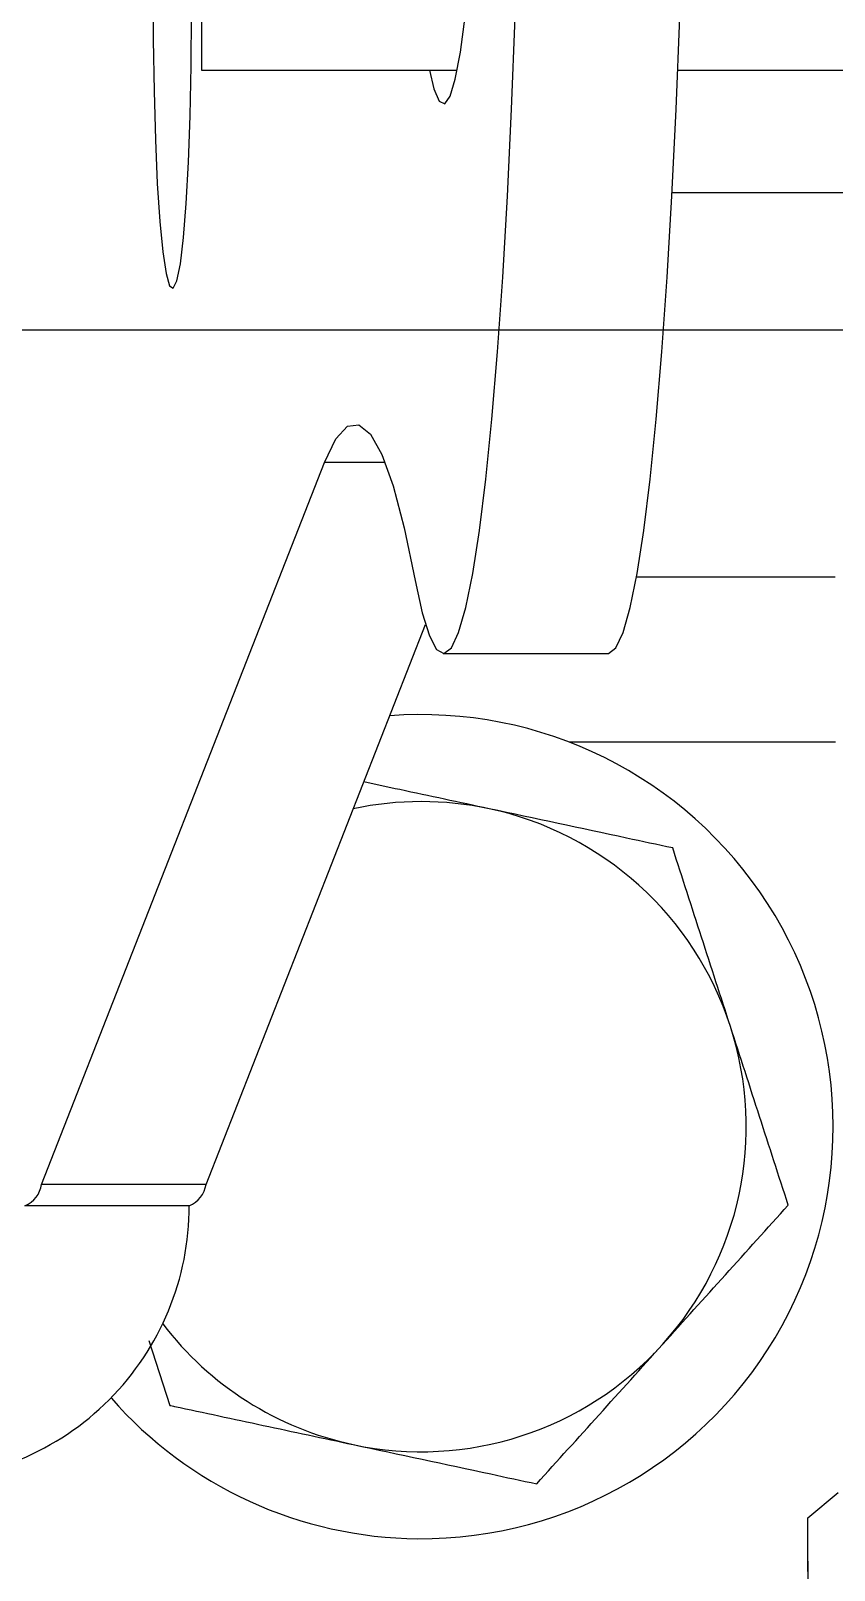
# Model space of a CAD drawing. Header units: millimetres. Extents: x -939 to 77961, y -54291 to 1503.
# Drawn here: x 12853.8 to 12883, y -10259.4 to -10203.4 of the extents above; entities that cross this region are included whole.
import ezdxf

# ---------------------------------------------------------------- set-up
doc = ezdxf.new("R2010")
doc.units = ezdxf.units.MM

# ---------------------------------------------------------------- blocks, each defined once
blk = doc.blocks.new('*U104')
at = {"color": 7, "linetype": 'Continuous', "lineweight": 25}
for p, q in [((-85, -18.543), (-85, -60.543)), ((-85, -60.543), (-75.688, -60.543)), ((-67.661, -60.543), (-35, -60.543)), ((-90.819, -101.103), (-80.516, -74.816)), ((-61.924, -79), (-69.162, -79)), ((-84.833, -101.103), (-76.845, -80.72)), ((-76.194, -81.771), (-70.208, -81.772)), ((-84.833, -101.103), (-90.819, -101.103)), ((-85.443, -101.877), (-91.429, -101.877)), ((-86.92, -106.785), (-86.156, -109.145)), ((-62.921, -113.246), (-61.822, -112.32)), ((-62.905, -117.715), (-62.921, -113.246)), ((-62.921, -115.194), (-62.921, -113.246))]:
    blk.add_line(p, q, dxfattribs=at)
at = {"color": 8, "linetype": 'Continuous', "lineweight": 25}
for p, q in [((-57, -65), (-67.866, -65)), ((-78.316, -74.816), (-80.516, -74.816)), ((-61.913, -85), (-71.615, -85))]:
    blk.add_line(p, q, dxfattribs=at)
at = {"color": 7, "linetype": 'Continuous', "lineweight": 25, "flags": 128}
for points in [[(-77.219, -79.115), (-76.964, -80.293), (-76.703, -81.132), (-76.437, -81.626), (-76.17, -81.77), (-75.902, -81.563), (-75.637, -81.007), (-75.377, -80.106), (-75.123, -78.868), (-74.879, -77.303), (-74.645, -75.425), (-74.424, -73.248), (-74.218, -70.792), (-74.029, -68.077), (-73.858, -65.125), (-73.706, -61.961), (-73.575, -58.612), (-73.465, -55.105), (-73.379, -51.47), (-73.316, -47.738), (-73.277, -43.938), (-73.263, -40.104), (-73.273, -36.268), (-73.307, -32.46)], [(-70.208, -81.772), (-70.184, -81.77), (-69.917, -81.563), (-69.652, -81.007), (-69.391, -80.106), (-69.138, -78.868), (-68.893, -77.303), (-68.66, -75.425), (-68.439, -73.248), (-68.233, -70.792), (-68.044, -68.077), (-67.872, -65.125), (-67.72, -61.961), (-67.589, -58.612), (-67.48, -55.105), (-67.394, -51.47), (-67.331, -47.738), (-67.292, -43.939), (-67.277, -40.105), (-67.287, -36.268), (-67.322, -32.46)], [(-76.699, -60.543), (-76.535, -61.22), (-76.341, -61.67), (-76.144, -61.76), (-75.948, -61.489), (-75.757, -60.862), (-75.572, -59.889), (-75.398, -58.585), (-75.236, -56.972), (-75.091, -55.077), (-74.963, -52.93), (-74.856, -50.567), (-74.77, -48.027), (-74.708, -45.352), (-74.671, -42.585), (-74.658, -39.772)], [(-86.746, -56.825), (-86.753, -57.537), (-86.753, -59.438), (-86.728, -61.305), (-86.679, -63.07), (-86.607, -64.669), (-86.515, -66.045), (-86.407, -67.148), (-86.287, -67.937), (-86.158, -68.386), (-86.026, -68.476), (-85.894, -68.205), (-85.769, -67.584), (-85.654, -66.633), (-85.554, -65.388), (-85.472, -63.894), (-85.411, -62.204), (-85.374, -60.38), (-85.361, -58.487), (-85.361, -58.487)], [(-80.516, -74.816), (-80.102, -73.961), (-79.684, -73.505), (-79.266, -73.449), (-78.848, -73.793), (-78.432, -74.536), (-78.021, -75.674), (-77.616, -77.203), (-77.219, -79.115)]]:
    blk.add_lwpolyline(points, dxfattribs=at)
at = {"color": 7, "linetype": 'Continuous', "lineweight": 25}
for centre, radius, start, end in [((-77, -99), 15, 269.5476, 94.3882), ((-77, -99), 11.835, 77.9329, 102.0627), ((-77, -99), 11.835, 17.9329, 77.9329), ((-77, -99), 11.835, 317.9329, 17.9329), ((-91.818, -100.943), 1.012, 292.6291, 350.8958), ((-85.832, -100.943), 1.012, 292.6291, 350.8958), ((-95.431, -101.889), 9.987, 270.0679, 0.0701), ((-77, -99), 11.835, 217.3213, 257.9329), ((-77, -99), 11.835, 257.9329, 317.9329), ((-77, -99), 15, 221.1672, 269.5476)]:
    blk.add_arc(centre, radius, start, end, dxfattribs=at)
for points, knots in [([(-74.526, -87.427), (-75.613, -87.194), (-77.143, -86.867), (-78.654, -86.544), (-79.091, -86.451)], [0, 0, 0, 0, 0.710574, 1, 1, 1, 1]), ([(-67.844, -88.855), (-68.402, -88.736), (-70.61, -88.264), (-72.851, -87.784), (-74.526, -87.427)], [0, 0, 0, 0, 0.253067, 1, 1, 1, 1]), ([(-65.74, -95.356), (-66.091, -94.27), (-66.797, -92.089), (-67.494, -89.936), (-67.844, -88.855)], [0, 0, 0, 0, 0.497781, 1, 1, 1, 1]), ([(-63.636, -101.857), (-63.983, -100.785), (-64.68, -98.632), (-65.386, -96.451), (-65.74, -95.356)], [0, 0, 0, 0, 0.498113, 1, 1, 1, 1]), ([(-68.214, -106.929), (-67.449, -106.082), (-65.913, -104.38), (-64.397, -102.7), (-63.636, -101.857)], [0, 0, 0, 0, 0.4977806, 1, 1, 1, 1]), ([(-72.792, -112.002), (-72.037, -111.165), (-70.521, -109.486), (-68.985, -107.784), (-68.214, -106.929)], [0, 0, 0, 0, 0.498113, 1, 1, 1, 1]), ([(-86.156, -109.145), (-86.097, -109.158), (-84.969, -109.399), (-82.749, -109.873), (-80.568, -110.34), (-79.474, -110.573)], [0, 0, 0, 0, 0.0269691, 0.5117136, 1, 1, 1, 1]), ([(-79.474, -110.573), (-77.8, -110.931), (-75.558, -111.411), (-73.351, -111.883), (-72.792, -112.002)], [0, 0, 0, 0, 0.7469333, 1, 1, 1, 1])]:
    blk.add_open_spline(points, degree=3, knots=knots, dxfattribs=at)

msp = doc.modelspace()

# ---------------------------------------------------------------- linework, layer by layer
msp.add_lwpolyline([(11191, -10214.286), (11191, -10074.286), (21191, -10074.286), (21191, -10214.286)], close=True)

# ---------------------------------------------------------------- block references
msp.add_blockref('*U104', (12945, -10144.286))

doc.saveas('drawing.dxf')
